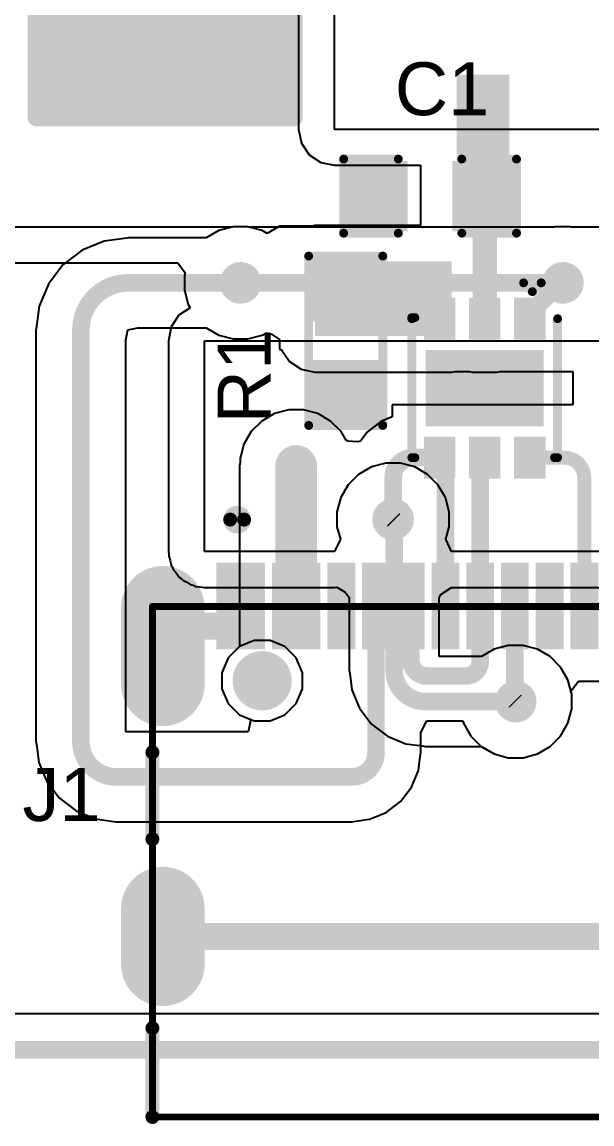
# Model space of a CAD drawing. Header units: inches. Extents: x 0.38 to 9.66, y 2.79 to 4.95.
# Drawn here: x 4.77 to 5.093, y 3.043 to 3.668 of the extents above; entities that cross this region are included whole.
import ezdxf

# ---------------------------------------------------------------- set-up
doc = ezdxf.new("R2010")
doc.units = ezdxf.units.IN
doc.header["$MEASUREMENT"] = 0
for name, color, linetype in [('Board Outline', 216, 'Continuous'), ('Bottom Layer', 5, 'Continuous'), ('Bottom Solder', 6, 'Continuous'), ('Mechanical 13', 56, 'Continuous'), ('Multi-Layer', 9, 'Continuous'), ('Pad Holes', 156, 'Continuous'), ('Top Layer', 1, 'Continuous'), ('Top Overlay', 2, 'Continuous'), ('Top Paste', 8, 'Continuous'), ('Top Solder', 216, 'Continuous'), ('Via Holes', 16, 'Continuous')]:
    doc.layers.add(name, color=color, linetype=linetype)
doc.styles.add('Arial', font='', dxfattribs={"height": 0.2})
doc.styles.get('Arial').set_extended_font_data('Arial')

# ---------------------------------------------------------------- blocks, each defined once
blk = doc.blocks.new('DFN_6L_EP_2_2__7')
at = {"layer": 'Top Layer'}
for points in [[(-0.04921, 0.0187), (-0.04921, 0.03248), (-0.02953, 0.03248), (-0.02953, 0.0187)], [(0.01969, -0.0315), (-0.01969, -0.0315), (-0.01969, 0.0315), (0.01969, 0.0315)], [(0.02953, 0.0187), (0.02953, 0.03248), (0.04921, 0.03248), (0.04921, 0.0187)], [(-0.04921, -0.00689), (-0.04921, 0.00689), (-0.02953, 0.00689), (-0.02953, -0.00689)], [(0.02953, -0.00689), (0.02953, 0.00689), (0.04921, 0.00689), (0.04921, -0.00689)], [(-0.04921, -0.03248), (-0.04921, -0.0187), (-0.02953, -0.0187), (-0.02953, -0.03248)], [(0.02953, -0.03248), (0.02953, -0.0187), (0.04921, -0.0187), (0.04921, -0.03248)]]:
    blk.add_hatch(color=1, dxfattribs=at).paths.add_polyline_path(points)
at = {"layer": 'Top Paste'}
for points in [[(-0.04921, 0.0187), (-0.04921, 0.03248), (-0.02953, 0.03248), (-0.02953, 0.0187)], [(0.01969, -0.0315), (-0.01969, -0.0315), (-0.01969, 0.0315), (0.01969, 0.0315)], [(0.02953, 0.0187), (0.02953, 0.03248), (0.04921, 0.03248), (0.04921, 0.0187)], [(-0.04921, -0.00689), (-0.04921, 0.00689), (-0.02953, 0.00689), (-0.02953, -0.00689)], [(0.02953, -0.00689), (0.02953, 0.00689), (0.04921, 0.00689), (0.04921, -0.00689)], [(-0.04921, -0.03248), (-0.04921, -0.0187), (-0.02953, -0.0187), (-0.02953, -0.03248)], [(0.02953, -0.03248), (0.02953, -0.0187), (0.04921, -0.0187), (0.04921, -0.03248)]]:
    blk.add_hatch(color=8, dxfattribs=at).paths.add_polyline_path(points)
at = {"layer": 'Top Solder'}
for points in [[(-0.05121, 0.0167), (-0.05121, 0.03448), (-0.02753, 0.03448), (-0.02753, 0.0167)], [(0.02168, -0.0335), (-0.02168, -0.0335), (-0.02168, 0.0335), (0.02168, 0.0335)], [(0.02753, 0.0167), (0.02753, 0.03448), (0.05121, 0.03448), (0.05121, 0.0167)], [(-0.05121, -0.00889), (-0.05121, 0.00889), (-0.02753, 0.00889), (-0.02753, -0.00889)], [(0.02753, -0.00889), (0.02753, 0.00889), (0.05121, 0.00889), (0.05121, -0.00889)], [(-0.05121, -0.03448), (-0.05121, -0.0167), (-0.02753, -0.0167), (-0.02753, -0.03448)], [(0.02753, -0.03448), (0.02753, -0.0167), (0.05121, -0.0167), (0.05121, -0.03448)]]:
    blk.add_hatch(color=216, dxfattribs=at).paths.add_polyline_path(points)
at = {"layer": 'Top Overlay', "const_width": 0.005}
for points in [[(0.03937, 0.04131), (-0.03938, 0.04131)], [(0.03937, 0.03958), (0.03937, 0.04131)], [(-0.05969, 0.02205), (-0.05969, 0.03205)], [(-0.05469, 0.02705), (-0.05969, 0.03205)], [(-0.05969, 0.02205), (-0.05469, 0.02705)], [(-0.04, -0.04131), (-0.04, -0.03958)], [(0.03937, -0.04131), (0.03937, -0.03958)], [(0.03937, -0.04131), (-0.03938, -0.04131)]]:
    blk.add_lwpolyline(points, dxfattribs=at)
at = {"layer": 'Top Overlay', "const_width": 0.0025}
for points in [[(-0.04063, 0.04131, 1), (-0.03812, 0.04131, 1)], [(0.03812, 0.04131, 1), (0.04062, 0.04131, 1)], [(0.03812, 0.04131, 1), (0.04062, 0.04131, 1)], [(0.03812, 0.03958, 1), (0.04062, 0.03958, 1)], [(-0.06094, 0.03205, 1), (-0.05844, 0.03205, 1)], [(-0.06094, 0.03205, 1), (-0.05844, 0.03205, 1)], [(-0.05594, 0.02705, 1), (-0.05344, 0.02705, 1)], [(-0.05594, 0.02705, 1), (-0.05344, 0.02705, 1)], [(-0.06094, 0.02205, 1), (-0.05844, 0.02205, 1)], [(-0.06094, 0.02205, 1), (-0.05844, 0.02205, 1)], [(-0.04125, -0.03958, 1), (-0.03875, -0.03958, 1)], [(0.03812, -0.03958, 1), (0.04062, -0.03958, 1)], [(-0.04125, -0.04131, 1), (-0.03875, -0.04131, 1)], [(-0.04063, -0.04131, 1), (-0.03812, -0.04131, 1)], [(0.03812, -0.04131, 1), (0.04062, -0.04131, 1)], [(0.03812, -0.04131, 1), (0.04062, -0.04131, 1)]]:
    blk.add_lwpolyline(points, format="xyb", close=True, dxfattribs=at)
blk = doc.blocks.new('RES_2512_14')
at = {"layer": 'Top Layer'}
for points in [[(-0.15945, 0.06693), (-0.09646, 0.06693), (-0.09646, -0.06693), (-0.15945, -0.06693)], [(0.09646, 0.06693), (0.15945, 0.06693), (0.15945, -0.06693), (0.09646, -0.06693)]]:
    blk.add_hatch(color=1, dxfattribs=at).paths.add_polyline_path(points)
at = {"layer": 'Top Paste'}
for points in [[(-0.15945, 0.06693), (-0.09646, 0.06693), (-0.09646, -0.06693), (-0.15945, -0.06693)], [(0.09646, 0.06693), (0.15945, 0.06693), (0.15945, -0.06693), (0.09646, -0.06693)]]:
    blk.add_hatch(color=8, dxfattribs=at).paths.add_polyline_path(points)
at = {"layer": 'Top Solder'}
for points in [[(-0.16345, 0.07093), (-0.09246, 0.07093), (-0.09246, -0.07093), (-0.16345, -0.07093)], [(0.09246, 0.07093), (0.16345, 0.07093), (0.16345, -0.07093), (0.09246, -0.07093)]]:
    blk.add_hatch(color=216, dxfattribs=at).paths.add_polyline_path(points)
at = {"layer": 'Top Overlay', "const_width": 0.01}
for points in [[(-0.167, -0.073), (-0.167, 0.073)], [(0.16679, 0.073), (-0.167, 0.073)], [(0.16679, -0.073), (0.16679, 0.073)], [(0.16679, -0.073), (-0.167, -0.073)]]:
    blk.add_lwpolyline(points, dxfattribs=at)
at = {"layer": 'Top Overlay', "const_width": 0.005}
for points in [[(-0.1695, 0.073, 1), (-0.1645, 0.073, 1)], [(-0.1695, 0.073, 1), (-0.1645, 0.073, 1)], [(0.16429, 0.073, 1), (0.16929, 0.073, 1)], [(0.16429, 0.073, 1), (0.16929, 0.073, 1)], [(-0.1695, -0.073, 1), (-0.1645, -0.073, 1)], [(-0.1695, -0.073, 1), (-0.1645, -0.073, 1)], [(0.16429, -0.073, 1), (0.16929, -0.073, 1)], [(0.16429, -0.073, 1), (0.16929, -0.073, 1)]]:
    blk.add_lwpolyline(points, format="xyb", close=True, dxfattribs=at)
blk = doc.blocks.new('R___0603_30')
at = {"layer": 'Top Layer'}
for points in [[(-0.015, 0.0175), (-0.015, -0.0175), (-0.045, -0.0175), (-0.045, 0.0175)], [(0.045, 0.0175), (0.045, -0.0175), (0.015, -0.0175), (0.015, 0.0175)]]:
    blk.add_hatch(color=1, dxfattribs=at).paths.add_polyline_path(points)
at = {"layer": 'Top Paste'}
for points in [[(-0.015, 0.0175), (-0.015, -0.0175), (-0.045, -0.0175), (-0.045, 0.0175)], [(0.045, 0.0175), (0.045, -0.0175), (0.015, -0.0175), (0.015, 0.0175)]]:
    blk.add_hatch(color=8, dxfattribs=at).paths.add_polyline_path(points)
at = {"layer": 'Top Solder'}
for points in [[(-0.011, 0.0215), (-0.011, -0.0215), (-0.049, -0.0215), (-0.049, 0.0215)], [(0.049, 0.0215), (0.049, -0.0215), (0.011, -0.0215), (0.011, 0.0215)]]:
    blk.add_hatch(color=216, dxfattribs=at).paths.add_polyline_path(points)
at = {"layer": 'Top Overlay', "const_width": 0.005}
for points in [[(-0.048, 0.021), (0.048, 0.021)], [(-0.048, 0.021), (-0.048, -0.021)], [(0.048, 0.021), (0.048, -0.021)], [(-0.048, -0.021), (0.048, -0.021)]]:
    blk.add_lwpolyline(points, dxfattribs=at)
at = {"layer": 'Top Overlay', "const_width": 0.0025}
for points in [[(-0.04925, 0.021, 1), (-0.04675, 0.021, 1)], [(-0.04925, 0.021, 1), (-0.04675, 0.021, 1)], [(0.04675, 0.021, 1), (0.04925, 0.021, 1)], [(0.04675, 0.021, 1), (0.04925, 0.021, 1)], [(-0.04925, -0.021, 1), (-0.04675, -0.021, 1)], [(-0.04925, -0.021, 1), (-0.04675, -0.021, 1)], [(0.04675, -0.021, 1), (0.04925, -0.021, 1)], [(0.04675, -0.021, 1), (0.04925, -0.021, 1)]]:
    blk.add_lwpolyline(points, format="xyb", close=True, dxfattribs=at)
blk = doc.blocks.new('GCT_USB4105_GF_A_35')
at = {"layer": 'Bottom Layer'}
h = blk.add_hatch(color=5, dxfattribs=at)
edge = h.paths.add_edge_path()
edge.add_arc((-0.17008, 0.14291), 0.01969, 180, 360)
edge.add_line((-0.15039, 0.14291), (-0.15039, 0.18622))
edge.add_arc((-0.17008, 0.18622), 0.01969, 0, 180)
edge.add_line((-0.18976, 0.18622), (-0.18976, 0.14291))
h = blk.add_hatch(color=5, dxfattribs=at)
edge = h.paths.add_edge_path()
edge.add_arc((0.17008, 0.14291), 0.01969, 180, 360)
edge.add_line((0.18976, 0.14291), (0.18976, 0.18622))
edge.add_arc((0.17008, 0.18622), 0.01969, 0, 180)
edge.add_line((0.15039, 0.18622), (0.15039, 0.14291))
h = blk.add_hatch(color=5, dxfattribs=at)
edge = h.paths.add_edge_path()
edge.add_arc((-0.11378, 0.14488), 0.0128, 0, 360)
h = blk.add_hatch(color=5, dxfattribs=at)
edge = h.paths.add_edge_path()
edge.add_arc((0.11378, 0.14488), 0.0128, 0, 360)
h = blk.add_hatch(color=5, dxfattribs=at)
edge = h.paths.add_edge_path()
edge.add_arc((-0.17008, -0.01575), 0.01969, 180, 360)
edge.add_line((-0.15039, -0.01575), (-0.15039, 0.01575))
edge.add_arc((-0.17008, 0.01575), 0.01969, 0, 180)
edge.add_line((-0.18976, 0.01575), (-0.18976, -0.01575))
h = blk.add_hatch(color=5, dxfattribs=at)
edge = h.paths.add_edge_path()
edge.add_arc((0.17008, -0.01575), 0.01969, 180, 360)
edge.add_line((0.18976, -0.01575), (0.18976, 0.01575))
edge.add_arc((0.17008, 0.01575), 0.01969, 0, 180)
edge.add_line((0.15039, 0.01575), (0.15039, -0.01575))
at = {"layer": 'Bottom Solder'}
h = blk.add_hatch(color=6, dxfattribs=at)
edge = h.paths.add_edge_path()
edge.add_arc((-0.17008, 0.14291), 0.02369, 180, 360)
edge.add_line((-0.14639, 0.14291), (-0.14639, 0.18622))
edge.add_arc((-0.17008, 0.18622), 0.02369, 0, 180)
edge.add_line((-0.19376, 0.18622), (-0.19376, 0.14291))
h = blk.add_hatch(color=6, dxfattribs=at)
edge = h.paths.add_edge_path()
edge.add_arc((0.17008, 0.14291), 0.02369, 180, 360)
edge.add_line((0.19376, 0.14291), (0.19376, 0.18622))
edge.add_arc((0.17008, 0.18622), 0.02369, 0, 180)
edge.add_line((0.14639, 0.18622), (0.14639, 0.14291))
h = blk.add_hatch(color=6, dxfattribs=at)
edge = h.paths.add_edge_path()
edge.add_arc((-0.11378, 0.14488), 0.0168, 0, 360)
h = blk.add_hatch(color=6, dxfattribs=at)
edge = h.paths.add_edge_path()
edge.add_arc((0.11378, 0.14488), 0.0168, 0, 360)
h = blk.add_hatch(color=6, dxfattribs=at)
edge = h.paths.add_edge_path()
edge.add_arc((-0.17008, -0.01575), 0.02369, 180, 360)
edge.add_line((-0.14639, -0.01575), (-0.14639, 0.01575))
edge.add_arc((-0.17008, 0.01575), 0.02369, 0, 180)
edge.add_line((-0.19376, 0.01575), (-0.19376, -0.01575))
h = blk.add_hatch(color=6, dxfattribs=at)
edge = h.paths.add_edge_path()
edge.add_arc((0.17008, -0.01575), 0.02369, 180, 360)
edge.add_line((0.19376, -0.01575), (0.19376, 0.01575))
edge.add_arc((0.17008, 0.01575), 0.02369, 0, 180)
edge.add_line((0.14639, 0.01575), (0.14639, -0.01575))
at = {"layer": 'Multi-Layer'}
h = blk.add_hatch(color=9, dxfattribs=at)
edge = h.paths.add_edge_path()
edge.add_arc((-0.17008, 0.14291), 0.01969, 180, 360)
edge.add_line((-0.15039, 0.14291), (-0.15039, 0.18622))
edge.add_arc((-0.17008, 0.18622), 0.01969, 0, 180)
edge.add_line((-0.18976, 0.18622), (-0.18976, 0.14291))
h = blk.add_hatch(color=9, dxfattribs=at)
edge = h.paths.add_edge_path()
edge.add_arc((0.17008, 0.14291), 0.01969, 180, 360)
edge.add_line((0.18976, 0.14291), (0.18976, 0.18622))
edge.add_arc((0.17008, 0.18622), 0.01969, 0, 180)
edge.add_line((0.15039, 0.18622), (0.15039, 0.14291))
h = blk.add_hatch(color=9, dxfattribs=at)
edge = h.paths.add_edge_path()
edge.add_arc((-0.11378, 0.14488), 0.0128, 0, 360)
h = blk.add_hatch(color=9, dxfattribs=at)
edge = h.paths.add_edge_path()
edge.add_arc((0.11378, 0.14488), 0.0128, 0, 360)
h = blk.add_hatch(color=9, dxfattribs=at)
edge = h.paths.add_edge_path()
edge.add_arc((-0.17008, -0.01575), 0.01969, 180, 360)
edge.add_line((-0.15039, -0.01575), (-0.15039, 0.01575))
edge.add_arc((-0.17008, 0.01575), 0.01969, 0, 180)
edge.add_line((-0.18976, 0.01575), (-0.18976, -0.01575))
h = blk.add_hatch(color=9, dxfattribs=at)
edge = h.paths.add_edge_path()
edge.add_arc((0.17008, -0.01575), 0.01969, 180, 360)
edge.add_line((0.18976, -0.01575), (0.18976, 0.01575))
edge.add_arc((0.17008, 0.01575), 0.01969, 0, 180)
edge.add_line((0.15039, 0.01575), (0.15039, -0.01575))
at = {"layer": 'Pad Holes'}
h = blk.add_hatch(color=7, dxfattribs=at)
edge = h.paths.add_edge_path()
edge.add_arc((-0.17008, 0.14291), 0.01181, 180, 360)
edge.add_line((-0.15827, 0.14291), (-0.15827, 0.18622))
edge.add_arc((-0.17008, 0.18622), 0.01181, 0, 180)
edge.add_line((-0.18189, 0.18622), (-0.18189, 0.14291))
h = blk.add_hatch(color=7, dxfattribs=at)
edge = h.paths.add_edge_path()
edge.add_arc((0.17008, 0.14291), 0.01181, 180, 360)
edge.add_line((0.18189, 0.14291), (0.18189, 0.18622))
edge.add_arc((0.17008, 0.18622), 0.01181, 0, 180)
edge.add_line((0.15827, 0.18622), (0.15827, 0.14291))
h = blk.add_hatch(color=7, dxfattribs=at)
edge = h.paths.add_edge_path()
edge.add_arc((-0.11378, 0.14488), 0.0128, 0, 360)
h = blk.add_hatch(color=7, dxfattribs=at)
edge = h.paths.add_edge_path()
edge.add_arc((0.11378, 0.14488), 0.0128, 0, 360)
h = blk.add_hatch(color=7, dxfattribs=at)
edge = h.paths.add_edge_path()
edge.add_arc((-0.17008, -0.01575), 0.01181, 180, 360)
edge.add_line((-0.15827, -0.01575), (-0.15827, 0.01575))
edge.add_arc((-0.17008, 0.01575), 0.01181, 0, 180)
edge.add_line((-0.18189, 0.01575), (-0.18189, -0.01575))
h = blk.add_hatch(color=7, dxfattribs=at)
edge = h.paths.add_edge_path()
edge.add_arc((0.17008, -0.01575), 0.01181, 180, 360)
edge.add_line((0.18189, -0.01575), (0.18189, 0.01575))
edge.add_arc((0.17008, 0.01575), 0.01181, 0, 180)
edge.add_line((0.15827, 0.01575), (0.15827, -0.01575))
at = {"layer": 'Top Layer'}
for points in [[(-0.1378, 0.20984), (-0.11417, 0.20984), (-0.11417, 0.16457), (-0.1378, 0.16457)], [(-0.1063, 0.20984), (-0.08268, 0.20984), (-0.08268, 0.16457), (-0.1063, 0.16457)], [(-0.0748, 0.20984), (-0.06299, 0.20984), (-0.06299, 0.16457), (-0.0748, 0.16457)], [(-0.05512, 0.20984), (-0.04331, 0.20984), (-0.04331, 0.16457), (-0.05512, 0.16457)], [(-0.03543, 0.20984), (-0.02362, 0.20984), (-0.02362, 0.16457), (-0.03543, 0.16457)], [(-0.01575, 0.20984), (-0.00394, 0.20984), (-0.00394, 0.16457), (-0.01575, 0.16457)], [(0.00394, 0.20984), (0.01575, 0.20984), (0.01575, 0.16457), (0.00394, 0.16457)], [(0.02362, 0.20984), (0.03543, 0.20984), (0.03543, 0.16457), (0.02362, 0.16457)], [(0.04331, 0.20984), (0.05512, 0.20984), (0.05512, 0.16457), (0.04331, 0.16457)], [(0.06299, 0.20984), (0.0748, 0.20984), (0.0748, 0.16457), (0.06299, 0.16457)], [(0.08268, 0.20984), (0.1063, 0.20984), (0.1063, 0.16457), (0.08268, 0.16457)], [(0.11417, 0.20984), (0.1378, 0.20984), (0.1378, 0.16457), (0.11417, 0.16457)]]:
    blk.add_hatch(color=1, dxfattribs=at).paths.add_polyline_path(points)
h = blk.add_hatch(color=1, dxfattribs=at)
edge = h.paths.add_edge_path()
edge.add_arc((-0.17008, 0.14291), 0.01969, 180, 360)
edge.add_line((-0.15039, 0.14291), (-0.15039, 0.18622))
edge.add_arc((-0.17008, 0.18622), 0.01969, 0, 180)
edge.add_line((-0.18976, 0.18622), (-0.18976, 0.14291))
h = blk.add_hatch(color=1, dxfattribs=at)
edge = h.paths.add_edge_path()
edge.add_arc((0.17008, 0.14291), 0.01969, 180, 360)
edge.add_line((0.18976, 0.14291), (0.18976, 0.18622))
edge.add_arc((0.17008, 0.18622), 0.01969, 0, 180)
edge.add_line((0.15039, 0.18622), (0.15039, 0.14291))
h = blk.add_hatch(color=1, dxfattribs=at)
edge = h.paths.add_edge_path()
edge.add_arc((-0.11378, 0.14488), 0.0128, 0, 360)
h = blk.add_hatch(color=1, dxfattribs=at)
edge = h.paths.add_edge_path()
edge.add_arc((0.11378, 0.14488), 0.0128, 0, 360)
h = blk.add_hatch(color=1, dxfattribs=at)
edge = h.paths.add_edge_path()
edge.add_arc((-0.17008, -0.01575), 0.01969, 180, 360)
edge.add_line((-0.15039, -0.01575), (-0.15039, 0.01575))
edge.add_arc((-0.17008, 0.01575), 0.01969, 0, 180)
edge.add_line((-0.18976, 0.01575), (-0.18976, -0.01575))
h = blk.add_hatch(color=1, dxfattribs=at)
edge = h.paths.add_edge_path()
edge.add_arc((0.17008, -0.01575), 0.01969, 180, 360)
edge.add_line((0.18976, -0.01575), (0.18976, 0.01575))
edge.add_arc((0.17008, 0.01575), 0.01969, 0, 180)
edge.add_line((0.15039, 0.01575), (0.15039, -0.01575))
at = {"layer": 'Top Paste'}
for points in [[(-0.1378, 0.20984), (-0.11417, 0.20984), (-0.11417, 0.16457), (-0.1378, 0.16457)], [(-0.1063, 0.20984), (-0.08268, 0.20984), (-0.08268, 0.16457), (-0.1063, 0.16457)], [(-0.0748, 0.20984), (-0.06299, 0.20984), (-0.06299, 0.16457), (-0.0748, 0.16457)], [(-0.05512, 0.20984), (-0.04331, 0.20984), (-0.04331, 0.16457), (-0.05512, 0.16457)], [(-0.03543, 0.20984), (-0.02362, 0.20984), (-0.02362, 0.16457), (-0.03543, 0.16457)], [(-0.01575, 0.20984), (-0.00394, 0.20984), (-0.00394, 0.16457), (-0.01575, 0.16457)], [(0.00394, 0.20984), (0.01575, 0.20984), (0.01575, 0.16457), (0.00394, 0.16457)], [(0.02362, 0.20984), (0.03543, 0.20984), (0.03543, 0.16457), (0.02362, 0.16457)], [(0.04331, 0.20984), (0.05512, 0.20984), (0.05512, 0.16457), (0.04331, 0.16457)], [(0.06299, 0.20984), (0.0748, 0.20984), (0.0748, 0.16457), (0.06299, 0.16457)], [(0.08268, 0.20984), (0.1063, 0.20984), (0.1063, 0.16457), (0.08268, 0.16457)], [(0.11417, 0.20984), (0.1378, 0.20984), (0.1378, 0.16457), (0.11417, 0.16457)]]:
    blk.add_hatch(color=8, dxfattribs=at).paths.add_polyline_path(points)
at = {"layer": 'Top Solder'}
h = blk.add_hatch(color=216, dxfattribs=at)
edge = h.paths.add_edge_path()
edge.add_arc((-0.17008, 0.14291), 0.02369, 180, 360)
edge.add_line((-0.14639, 0.14291), (-0.14639, 0.18622))
edge.add_arc((-0.17008, 0.18622), 0.02369, 0, 180)
edge.add_line((-0.19376, 0.18622), (-0.19376, 0.14291))
for points in [[(-0.13976, 0.21181), (-0.1122, 0.21181), (-0.1122, 0.1626), (-0.13976, 0.1626)], [(-0.10827, 0.21181), (-0.08071, 0.21181), (-0.08071, 0.1626), (-0.10827, 0.1626)], [(-0.07677, 0.21181), (-0.06102, 0.21181), (-0.06102, 0.1626), (-0.07677, 0.1626)], [(-0.05709, 0.21181), (-0.04134, 0.21181), (-0.04134, 0.1626), (-0.05709, 0.1626)], [(-0.0374, 0.21181), (-0.02165, 0.21181), (-0.02165, 0.1626), (-0.0374, 0.1626)], [(-0.01772, 0.21181), (-0.00197, 0.21181), (-0.00197, 0.1626), (-0.01772, 0.1626)], [(0.00197, 0.21181), (0.01772, 0.21181), (0.01772, 0.1626), (0.00197, 0.1626)], [(0.02165, 0.21181), (0.0374, 0.21181), (0.0374, 0.1626), (0.02165, 0.1626)], [(0.04134, 0.21181), (0.05709, 0.21181), (0.05709, 0.1626), (0.04134, 0.1626)], [(0.06102, 0.21181), (0.07677, 0.21181), (0.07677, 0.1626), (0.06102, 0.1626)], [(0.08071, 0.21181), (0.10827, 0.21181), (0.10827, 0.1626), (0.08071, 0.1626)], [(0.1122, 0.21181), (0.13976, 0.21181), (0.13976, 0.1626), (0.1122, 0.1626)]]:
    blk.add_hatch(color=216, dxfattribs=at).paths.add_polyline_path(points)
h = blk.add_hatch(color=216, dxfattribs=at)
edge = h.paths.add_edge_path()
edge.add_arc((0.17008, 0.14291), 0.02369, 180, 360)
edge.add_line((0.19376, 0.14291), (0.19376, 0.18622))
edge.add_arc((0.17008, 0.18622), 0.02369, 0, 180)
edge.add_line((0.14639, 0.18622), (0.14639, 0.14291))
h = blk.add_hatch(color=216, dxfattribs=at)
edge = h.paths.add_edge_path()
edge.add_arc((-0.11378, 0.14488), 0.0168, 0, 360)
h = blk.add_hatch(color=216, dxfattribs=at)
edge = h.paths.add_edge_path()
edge.add_arc((0.11378, 0.14488), 0.0168, 0, 360)
h = blk.add_hatch(color=216, dxfattribs=at)
edge = h.paths.add_edge_path()
edge.add_arc((-0.17008, -0.01575), 0.02369, 180, 360)
edge.add_line((-0.14639, -0.01575), (-0.14639, 0.01575))
edge.add_arc((-0.17008, 0.01575), 0.02369, 0, 180)
edge.add_line((-0.19376, 0.01575), (-0.19376, -0.01575))
h = blk.add_hatch(color=216, dxfattribs=at)
edge = h.paths.add_edge_path()
edge.add_arc((0.17008, -0.01575), 0.02369, 180, 360)
edge.add_line((0.19376, -0.01575), (0.19376, 0.01575))
edge.add_arc((0.17008, 0.01575), 0.02369, 0, 180)
edge.add_line((0.14639, 0.01575), (0.14639, -0.01575))
at = {"layer": 'Mechanical 13'}
for points, const_width in [([(-0.12402, 0.23622, 1), (-0.13189, 0.23622, 1)], 0.00787), ([(-0.13386, 0.23622, 1), (-0.12992, 0.23622, 1)], 0.00394), ([(-0.12598, 0.23622, 1), (-0.12205, 0.23622, 1)], 0.00394), ([(-0.17697, 0.18701, 1), (-0.175, 0.18701, 1)], 0.00197), ([(-0.17697, 0.18701, 1), (-0.175, 0.18701, 1)], 0.00197), ([(0.175, 0.18701, 1), (0.17697, 0.18701, 1)], 0.00197), ([(0.175, 0.18701, 1), (0.17697, 0.18701, 1)], 0.00197), ([(-0.17697, -0.10236, 1), (-0.175, -0.10236, 1)], 0.00197), ([(-0.17697, -0.10236, 1), (-0.175, -0.10236, 1)], 0.00197), ([(0.175, -0.10236, 1), (0.17697, -0.10236, 1)], 0.00197), ([(0.175, -0.10236, 1), (0.17697, -0.10236, 1)], 0.00197), ([(0.175, -0.10236, 1), (0.17697, -0.10236, 1)], 0.00197), ([(0.32972, -0.10236, 1), (0.33169, -0.10236, 1)], 0.00197)]:
    blk.add_lwpolyline(points, format="xyb", close=True, dxfattribs=dict(at, const_width=const_width))
at = {"layer": 'Mechanical 13', "const_width": 0.00394}
for points in [[(-0.17598, -0.10236), (-0.17598, 0.18701)], [(-0.17598, 0.18701), (0.17598, 0.18701)], [(0.17598, -0.10236), (0.17598, 0.18701)], [(-0.17598, -0.10236), (0.17598, -0.10236)], [(0.17598, -0.10236), (0.33071, -0.10236)]]:
    blk.add_lwpolyline(points, dxfattribs=at)
at = {"layer": 'Top Overlay'}
for points, const_width in [([(-0.12402, 0.23622, 1), (-0.13189, 0.23622, 1)], 0.00787), ([(-0.13386, 0.23622, 1), (-0.12992, 0.23622, 1)], 0.00394), ([(-0.12598, 0.23622, 1), (-0.12205, 0.23622, 1)], 0.00394), ([(-0.17795, 0.10433, 1), (-0.17402, 0.10433, 1)], 0.00394), ([(0.17402, 0.10433, 1), (0.17795, 0.10433, 1)], 0.00394), ([(-0.17795, 0.05512, 1), (-0.17402, 0.05512, 1)], 0.00394), ([(0.17402, 0.05512, 1), (0.17795, 0.05512, 1)], 0.00394), ([(-0.17795, -0.05197, 1), (-0.17402, -0.05197, 1)], 0.00394), ([(0.17402, -0.05197, 1), (0.17795, -0.05197, 1)], 0.00394), ([(-0.17795, -0.10236, 1), (-0.17402, -0.10236, 1)], 0.00394), ([(0.17402, -0.10236, 1), (0.17795, -0.10236, 1)], 0.00394)]:
    blk.add_lwpolyline(points, format="xyb", close=True, dxfattribs=dict(at, const_width=const_width))
at = {"layer": 'Top Overlay', "const_width": 0.00787}
for points in [[(-0.17598, 0.05512), (-0.17598, 0.10433)], [(0.17598, 0.05512), (0.17598, 0.10433)], [(-0.17598, -0.10236), (-0.17598, -0.05197)], [(0.17598, -0.10236), (0.17598, -0.05197)]]:
    blk.add_lwpolyline(points, dxfattribs=at)
at = {"layer": 'Mechanical 13', "style": 'Arial'}
blk.add_text('PCB EDGE', height=0.016, rotation=360, dxfattribs=at).set_placement((0.2126, -0.09843))
blk = doc.blocks.new('C___0603_60')
at = {"layer": 'Top Layer'}
for points in [[(-0.015, 0.0175), (-0.015, -0.0175), (-0.045, -0.0175), (-0.045, 0.0175)], [(0.045, 0.0175), (0.045, -0.0175), (0.015, -0.0175), (0.015, 0.0175)]]:
    blk.add_hatch(color=1, dxfattribs=at).paths.add_polyline_path(points)
at = {"layer": 'Top Paste'}
for points in [[(-0.015, 0.0175), (-0.015, -0.0175), (-0.045, -0.0175), (-0.045, 0.0175)], [(0.045, 0.0175), (0.045, -0.0175), (0.015, -0.0175), (0.015, 0.0175)]]:
    blk.add_hatch(color=8, dxfattribs=at).paths.add_polyline_path(points)
at = {"layer": 'Top Solder'}
for points in [[(-0.01264, 0.01986), (-0.01264, -0.01986), (-0.04736, -0.01986), (-0.04736, 0.01986)], [(0.04736, 0.01986), (0.04736, -0.01986), (0.01264, -0.01986), (0.01264, 0.01986)]]:
    blk.add_hatch(color=216, dxfattribs=at).paths.add_polyline_path(points)
at = {"layer": 'Top Overlay', "const_width": 0.005}
for points in [[(-0.049, -0.021), (-0.049, 0.021)], [(-0.049, 0.021), (-0.018, 0.021)], [(0.018, 0.021), (0.049, 0.021)], [(0.049, -0.021), (0.049, 0.021)], [(-0.049, -0.021), (-0.018, -0.021)], [(0.018, -0.021), (0.049, -0.021)]]:
    blk.add_lwpolyline(points, dxfattribs=at)
at = {"layer": 'Top Overlay', "const_width": 0.0025}
for points in [[(-0.05025, 0.021, 1), (-0.04775, 0.021, 1)], [(-0.05025, 0.021, 1), (-0.04775, 0.021, 1)], [(-0.01925, 0.021, 1), (-0.01675, 0.021, 1)], [(0.01675, 0.021, 1), (0.01925, 0.021, 1)], [(0.04775, 0.021, 1), (0.05025, 0.021, 1)], [(0.04775, 0.021, 1), (0.05025, 0.021, 1)], [(-0.05025, -0.021, 1), (-0.04775, -0.021, 1)], [(-0.05025, -0.021, 1), (-0.04775, -0.021, 1)], [(-0.01925, -0.021, 1), (-0.01675, -0.021, 1)], [(0.01675, -0.021, 1), (0.01925, -0.021, 1)], [(0.04775, -0.021, 1), (0.05025, -0.021, 1)], [(0.04775, -0.021, 1), (0.05025, -0.021, 1)]]:
    blk.add_lwpolyline(points, format="xyb", close=True, dxfattribs=at)

msp = doc.modelspace()

# ---------------------------------------------------------------- hatches: boundary and pattern name
at = {"layer": 'Bottom Layer'}
h = msp.add_hatch(color=5, dxfattribs=at)
edge = h.paths.add_edge_path()
edge.add_arc((4.8937, 3.52), 0.01181, 0, 360)
h = msp.add_hatch(color=5, dxfattribs=at)
edge = h.paths.add_edge_path()
edge.add_arc((5.07648, 3.52), 0.01181, 0, 360)
h = msp.add_hatch(color=5, dxfattribs=at)
edge = h.paths.add_edge_path()
edge.add_arc((4.9252, 3.41624), 0.01181, 0, 360)
h = msp.add_hatch(color=5, dxfattribs=at)
edge = h.paths.add_edge_path()
edge.add_arc((4.9252, 3.38629), 0.01181, 0, 360)
h = msp.add_hatch(color=5, dxfattribs=at)
edge = h.paths.add_edge_path()
edge.add_arc((4.98015, 3.386), 0.01181, 0, 360)
h = msp.add_hatch(color=5, dxfattribs=at)
edge = h.paths.add_edge_path()
edge.add_arc((5.04968, 3.28269), 0.01181, 0, 360)
at = {"layer": 'Top Layer'}
for points in [[(5.01612, 3.55164), (5.04612, 3.55164), (5.04612, 3.638), (5.01612, 3.638)], [(5.0252, 3.48984), (5.03898, 3.48984), (5.03898, 3.58531), (5.0252, 3.58531)], [(4.9358, 3.48984), (5.01339, 3.48984), (5.01339, 3.53218), (4.9358, 3.53218)], [(4.91339, 3.31417), (4.93701, 3.31417), (4.93701, 3.41624), (4.91339, 3.41624)]]:
    msp.add_hatch(color=1, dxfattribs=at).paths.add_polyline_path(points)
h = msp.add_hatch(color=1, dxfattribs=at)
edge = h.paths.add_edge_path()
edge.add_arc((4.8937, 3.52), 0.01181, 0, 360)
h = msp.add_hatch(color=1, dxfattribs=at)
edge = h.paths.add_edge_path()
edge.add_arc((5.07648, 3.52), 0.01181, 0, 360)
h = msp.add_hatch(color=1, dxfattribs=at)
edge = h.paths.add_edge_path()
edge.add_arc((4.9252, 3.41624), 0.01181, 0, 360)
h = msp.add_hatch(color=1, dxfattribs=at)
edge = h.paths.add_edge_path()
edge.add_arc((4.9252, 3.38629), 0.01181, 0, 360)
h = msp.add_hatch(color=1, dxfattribs=at)
edge = h.paths.add_edge_path()
edge.add_arc((4.98015, 3.386), 0.01181, 0, 360)
h = msp.add_hatch(color=1, dxfattribs=at)
edge = h.paths.add_edge_path()
edge.add_arc((5.04968, 3.28269), 0.01181, 0, 360)
at = {"layer": 'Via Holes'}
h = msp.add_hatch(color=7, dxfattribs=at)
edge = h.paths.add_edge_path()
edge.add_arc((4.8937, 3.52), 0.00591, 0, 360)
h = msp.add_hatch(color=7, dxfattribs=at)
edge = h.paths.add_edge_path()
edge.add_arc((5.07648, 3.52), 0.00591, 0, 360)
h = msp.add_hatch(color=7, dxfattribs=at)
edge = h.paths.add_edge_path()
edge.add_arc((4.9252, 3.41624), 0.00591, 0, 360)
h = msp.add_hatch(color=7, dxfattribs=at)
edge = h.paths.add_edge_path()
edge.add_arc((4.9252, 3.38629), 0.00591, 0, 360)
h = msp.add_hatch(color=7, dxfattribs=at)
edge = h.paths.add_edge_path()
edge.add_arc((4.98015, 3.386), 0.00591, 0, 360)
h = msp.add_hatch(color=7, dxfattribs=at)
edge = h.paths.add_edge_path()
edge.add_arc((5.04968, 3.28269), 0.00591, 0, 360)

# ---------------------------------------------------------------- linework, layer by layer
at = {"layer": 'Board Outline', "const_width": 0.01}
msp.add_lwpolyline([(3.95669, 3.08529), (6.08268, 3.08529)], dxfattribs=at)
at = {"layer": 'Bottom Layer'}
for p, q in [((4.88888, 3.55164), (4.723, 3.55164)), ((4.88951, 3.55181), (4.88888, 3.55164)), ((4.89789, 3.55181), (4.88951, 3.55181)), ((4.89852, 3.55164), (4.89789, 3.55181)), ((5.07167, 3.55164), (4.89852, 3.55164)), ((5.0723, 3.55181), (5.07167, 3.55164)), ((5.08067, 3.55181), (5.0723, 3.55181)), ((5.0813, 3.55164), (5.08067, 3.55181)), ((5.27644, 3.55164), (5.0813, 3.55164)), ((4.74339, 3.53125), (4.85803, 3.53125)), ((4.85803, 3.53125), (4.86229, 3.5257)), ((4.86229, 3.5257), (4.86189, 3.52419)), ((4.86189, 3.52419), (4.86189, 3.51581)), ((4.86189, 3.51581), (4.86406, 3.50772)), ((4.86512, 3.50587), (4.85873, 3.5016)), ((4.86406, 3.50772), (4.86512, 3.50587)), ((4.85873, 3.5016), (4.85431, 3.49499)), ((4.85431, 3.49499), (4.85276, 3.48718)), ((4.85276, 3.48718), (4.85276, 3.36778)), ((4.87315, 3.36778), (4.87315, 3.48718)), ((4.87315, 3.48718), (5.13915, 3.48718)), ((4.97596, 3.41781), (4.96787, 3.41564)), ((4.98434, 3.41781), (4.97596, 3.41781)), ((4.99243, 3.41564), (4.98434, 3.41781)), ((4.96062, 3.41145), (4.95469, 3.40553)), ((4.96787, 3.41564), (4.96062, 3.41145)), ((4.99968, 3.41145), (4.99243, 3.41564)), ((5.0056, 3.40553), (4.99968, 3.41145)), ((4.95469, 3.40553), (4.95051, 3.39828)), ((5.00979, 3.39828), (5.0056, 3.40553)), ((4.95051, 3.39828), (4.94834, 3.39019)), ((5.01196, 3.39019), (5.00979, 3.39828)), ((4.94834, 3.39019), (4.94834, 3.38181)), ((5.01196, 3.38181), (5.01196, 3.39019)), ((4.94834, 3.38181), (4.95025, 3.37468)), ((5.01005, 3.37468), (5.01196, 3.38181)), ((4.95025, 3.37468), (4.94699, 3.36768)), ((5.01331, 3.36768), (5.01005, 3.37468)), ((4.85276, 3.36778), (4.85302, 3.36646)), ((4.85302, 3.36646), (4.85293, 3.36512)), ((4.87328, 3.36768), (4.87315, 3.36778)), ((4.94699, 3.36768), (4.87328, 3.36768)), ((5.13915, 3.36768), (5.01331, 3.36768)), ((4.85293, 3.36512), (4.85379, 3.36259)), ((4.85379, 3.36259), (4.85431, 3.35998)), ((4.85431, 3.35998), (4.85506, 3.35886)), ((4.85506, 3.35886), (4.85549, 3.35758)), ((4.85549, 3.35758), (4.85725, 3.35558)), ((4.85725, 3.35558), (4.85873, 3.35336)), ((4.85873, 3.35336), (4.85884, 3.35329)), ((4.85884, 3.35329), (4.85886, 3.35326)), ((4.85886, 3.35326), (4.85988, 3.35258)), ((4.85988, 3.35258), (4.86074, 3.3516)), ((4.86074, 3.3516), (4.86087, 3.3515)), ((4.86087, 3.3515), (4.86326, 3.35032)), ((4.86326, 3.35032), (4.86548, 3.34884)), ((4.86548, 3.34884), (4.8668, 3.34858)), ((4.8668, 3.34858), (4.868, 3.34799)), ((4.868, 3.34799), (4.87066, 3.34781)), ((4.87066, 3.34781), (4.87328, 3.34729)), ((4.94699, 3.34729), (4.94824, 3.34754)), ((4.94824, 3.34754), (4.95292, 3.34477)), ((4.87328, 3.34729), (4.94699, 3.34729)), ((4.95292, 3.34477), (4.95524, 3.34173)), ((4.95524, 3.34173), (4.95524, 3.30042)), ((5.00622, 3.34146), (5.00724, 3.3433)), ((5.00622, 3.30818), (5.00622, 3.34146)), ((5.00724, 3.3433), (5.01322, 3.34731)), ((5.01322, 3.34731), (5.01331, 3.34729)), ((5.01331, 3.34729), (5.13915, 3.34729)), ((4.90137, 3.31728), (4.89299, 3.31381)), ((4.91044, 3.31728), (4.90137, 3.31728)), ((4.91882, 3.31381), (4.91044, 3.31728)), ((4.89299, 3.31381), (4.88658, 3.3074)), ((4.92523, 3.3074), (4.91882, 3.31381)), ((5.0374, 3.31234), (5.0302, 3.30818)), ((5.04549, 3.31451), (5.0374, 3.31234)), ((5.05386, 3.31451), (5.04549, 3.31451)), ((5.06195, 3.31234), (5.05386, 3.31451)), ((5.06921, 3.30815), (5.06195, 3.31234)), ((4.88658, 3.3074), (4.88311, 3.29902)), ((4.9287, 3.29902), (4.92523, 3.3074)), ((5.0302, 3.30818), (5.00622, 3.30818)), ((5.07513, 3.30223), (5.06921, 3.30815)), ((4.88311, 3.29902), (4.88311, 3.28995)), ((4.9287, 3.28995), (4.9287, 3.29902)), ((4.95524, 3.30042), (4.9556, 3.29862)), ((4.9556, 3.29862), (4.95683, 3.28926)), ((5.07932, 3.29497), (5.07513, 3.30223)), ((5.08149, 3.28688), (5.07932, 3.29497)), ((4.88311, 3.28995), (4.88658, 3.28158)), ((4.92523, 3.28158), (4.9287, 3.28995)), ((4.95683, 3.28926), (4.96114, 3.27887)), ((5.08149, 3.27851), (5.08149, 3.28688)), ((4.88658, 3.28158), (4.89299, 3.27516)), ((4.91882, 3.27516), (4.92523, 3.28158)), ((4.96114, 3.27887), (4.96798, 3.26995)), ((4.89299, 3.27516), (4.90137, 3.27169)), ((4.91044, 3.27169), (4.91882, 3.27516)), ((5.07932, 3.27042), (5.08149, 3.27851)), ((4.90137, 3.27169), (4.91044, 3.27169)), ((4.96798, 3.26995), (4.97691, 3.2631)), ((5.07513, 3.26316), (5.07932, 3.27042)), ((4.97691, 3.2631), (4.9873, 3.25879)), ((5.06921, 3.25724), (5.07513, 3.26316)), ((4.9873, 3.25879), (4.99665, 3.25756)), ((4.99665, 3.25756), (4.99845, 3.2572)), ((4.99845, 3.2572), (5.0302, 3.2572)), ((5.0302, 3.2572), (5.0374, 3.25305)), ((5.06195, 3.25305), (5.06921, 3.25724)), ((5.0374, 3.25305), (5.04549, 3.25088)), ((5.04549, 3.25088), (5.05386, 3.25088)), ((5.05386, 3.25088), (5.06195, 3.25305)), ((6.08908, 3.10568), (3.95029, 3.10568))]:
    msp.add_line(p, q, dxfattribs=at)
at = {"layer": 'Bottom Layer', "const_width": 0.01}
for points in [[(4.8937, 3.52), (5.07648, 3.52)], [(4.98015, 3.386), (4.98073, 3.38542)], [(4.98073, 3.30042), (4.98073, 3.38542)], [(4.99845, 3.28269), (5.04968, 3.28269)]]:
    msp.add_lwpolyline(points, dxfattribs=at)
at = {"layer": 'Bottom Layer', "const_width": 0.005}
for points in [[(4.8912, 3.52, 1), (4.8962, 3.52, 1)], [(5.07398, 3.52, 1), (5.07898, 3.52, 1)], [(4.97765, 3.386, 1), (4.98265, 3.386, 1)], [(4.97823, 3.38542, 1), (4.98323, 3.38542, 1)], [(4.97823, 3.38542, 1), (4.98323, 3.38542, 1)], [(4.97823, 3.30042, 1), (4.98323, 3.30042, 1)], [(4.97823, 3.30042, 1), (4.98323, 3.30042, 1)], [(4.99595, 3.28269, 1), (5.00095, 3.28269, 1)], [(4.99595, 3.28269, 1), (5.00095, 3.28269, 1)], [(5.04718, 3.28269, 1), (5.05218, 3.28269, 1)]]:
    msp.add_lwpolyline(points, format="xyb", close=True, dxfattribs=at)
at = {"layer": 'Bottom Layer', "const_width": 0.01}
msp.add_lwpolyline([(4.99845, 3.28269, -0.414214), (4.98073, 3.30042)], format="xyb", dxfattribs=at)
at = {"layer": 'Top Layer'}
for p, q in [((4.947, 3.607), (4.947, 4.465)), ((4.92661, 3.68402), (4.92661, 3.607)), ((4.92661, 3.607), (4.92816, 3.5992)), ((5.28346, 3.607), (4.947, 3.607)), ((4.92816, 3.5992), (4.93258, 3.59258)), ((4.93258, 3.59258), (4.9392, 3.58816)), ((4.9392, 3.58816), (4.947, 3.58661)), ((4.947, 3.58661), (4.99573, 3.58661)), ((4.99573, 3.58661), (4.99573, 3.55257)), ((4.88142, 3.54964), (4.87423, 3.54549)), ((4.88951, 3.55181), (4.88142, 3.54964)), ((4.89789, 3.55181), (4.88951, 3.55181)), ((4.90598, 3.54964), (4.89789, 3.55181)), ((4.9088, 3.54802), (4.90598, 3.54964)), ((4.9158, 3.55206), (4.9088, 3.54802)), ((4.93383, 3.55218), (4.9158, 3.55218)), ((4.9158, 3.55218), (4.9158, 3.55206)), ((4.9358, 3.55257), (4.93383, 3.55218)), ((4.99573, 3.55257), (4.9358, 3.55257)), ((4.81641, 3.54367), (4.80381, 3.53845)), ((4.82928, 3.54536), (4.81641, 3.54367)), ((4.82992, 3.54549), (4.82928, 3.54536)), ((4.87423, 3.54549), (4.82992, 3.54549)), ((4.80381, 3.53845), (4.793, 3.53015)), ((4.793, 3.53015), (4.7847, 3.51934)), ((4.7847, 3.51934), (4.77948, 3.50674)), ((4.77948, 3.50674), (4.77779, 3.49387)), ((4.77779, 3.49387), (4.77766, 3.49323)), ((4.77766, 3.49323), (4.77766, 3.26)), ((4.82864, 3.48766), (4.82972, 3.49343)), ((4.82972, 3.49343), (4.83549, 3.49451)), ((4.83549, 3.49451), (4.87423, 3.49451)), ((4.87423, 3.49451), (4.88142, 3.49036)), ((4.90598, 3.49036), (4.90841, 3.49176)), ((4.90841, 3.49176), (4.91121, 3.49099)), ((4.91121, 3.49099), (4.91579, 3.48794)), ((4.82864, 3.26549), (4.82864, 3.48766)), ((4.88142, 3.49036), (4.88951, 3.48819)), ((4.88951, 3.48819), (4.89789, 3.48819)), ((4.89789, 3.48819), (4.90598, 3.49036)), ((4.91579, 3.48794), (4.9158, 3.48787)), ((4.9158, 3.48787), (4.9158, 3.48218)), ((4.9158, 3.48218), (4.91693, 3.48218)), ((4.91693, 3.48218), (4.91696, 3.48204)), ((4.91696, 3.48204), (4.92138, 3.47542)), ((4.92138, 3.47542), (4.92799, 3.471)), ((4.92799, 3.471), (4.9358, 3.46945)), ((4.9358, 3.46945), (5.01339, 3.46945)), ((5.01339, 3.46945), (5.01536, 3.46984)), ((5.01536, 3.46984), (5.02323, 3.46984)), ((5.02323, 3.46984), (5.0252, 3.46945)), ((5.0252, 3.46945), (5.03898, 3.46945)), ((5.03898, 3.46945), (5.04095, 3.46984)), ((5.04095, 3.46984), (5.08197, 3.46984)), ((5.08197, 3.46984), (5.08197, 3.45079)), ((4.92101, 3.44805), (4.91292, 3.44588)), ((4.92938, 3.44805), (4.92101, 3.44805)), ((4.93748, 3.44588), (4.92938, 3.44805)), ((5.08197, 3.45079), (4.97961, 3.45079)), ((4.97961, 3.45079), (4.97961, 3.44397)), ((4.90566, 3.44169), (4.89974, 3.43577)), ((4.91292, 3.44588), (4.90566, 3.44169)), ((4.94473, 3.44169), (4.93748, 3.44588)), ((4.95065, 3.43577), (4.94473, 3.44169)), ((4.97324, 3.44133), (4.96562, 3.43548)), ((4.97961, 3.44397), (4.97324, 3.44133)), ((4.89974, 3.43577), (4.89555, 3.42851)), ((4.95354, 3.43077), (4.95065, 3.43577)), ((4.96562, 3.43548), (4.96162, 3.43026)), ((4.95447, 3.43033), (4.95354, 3.43077)), ((4.95996, 3.42984), (4.95447, 3.43033)), ((4.96162, 3.43026), (4.95996, 3.42984)), ((4.89555, 3.42851), (4.89339, 3.42042)), ((4.89339, 3.41821), (4.89299, 3.41624)), ((4.89299, 3.41624), (4.89299, 3.31417)), ((4.89339, 3.42042), (4.89339, 3.41821)), ((4.89299, 3.31381), (4.88658, 3.3074)), ((4.89299, 3.31417), (4.89306, 3.31384)), ((4.89306, 3.31384), (4.89299, 3.31381)), ((4.88658, 3.3074), (4.88311, 3.29902)), ((4.88311, 3.29902), (4.88311, 3.28995)), ((5.08102, 3.28862), (5.08528, 3.29417)), ((5.08528, 3.29417), (5.10039, 3.29417)), ((4.88311, 3.28995), (4.88658, 3.28158)), ((5.08149, 3.28688), (5.08102, 3.28862)), ((5.08149, 3.27851), (5.08149, 3.28688)), ((4.88658, 3.28158), (4.89299, 3.27516)), ((4.89299, 3.27516), (4.89945, 3.27249)), ((4.89945, 3.27249), (4.89805, 3.26549)), ((5.07932, 3.27042), (5.08149, 3.27851)), ((4.99596, 3.26522), (4.99936, 3.27169)), ((4.99936, 3.27169), (5.01969, 3.27169)), ((5.01969, 3.27169), (5.02003, 3.27042)), ((5.02003, 3.27042), (5.02422, 3.26316)), ((5.07513, 3.26316), (5.07932, 3.27042)), ((4.77766, 3.26), (4.77796, 3.25849)), ((4.89805, 3.26549), (4.82864, 3.26549)), ((4.99596, 3.25378), (4.99596, 3.26522)), ((5.02422, 3.26316), (5.03014, 3.25724)), ((5.06921, 3.25724), (5.07513, 3.26316)), ((4.77796, 3.25849), (4.77931, 3.24825)), ((4.9955, 3.25147), (4.99596, 3.25378)), ((5.03014, 3.25724), (5.0374, 3.25305)), ((5.06195, 3.25305), (5.06921, 3.25724)), ((4.77931, 3.24825), (4.78384, 3.23731)), ((4.99447, 3.24366), (4.9955, 3.25147)), ((5.0374, 3.25305), (5.04549, 3.25088)), ((5.04549, 3.25088), (5.05386, 3.25088)), ((5.05386, 3.25088), (5.06195, 3.25305)), ((4.99057, 3.23422), (4.99447, 3.24366)), ((4.78384, 3.23731), (4.79106, 3.22791)), ((4.98435, 3.22612), (4.99057, 3.23422)), ((4.79106, 3.22791), (4.80046, 3.22069)), ((4.97625, 3.21991), (4.98435, 3.22612)), ((4.80046, 3.22069), (4.8114, 3.21616)), ((4.96682, 3.216), (4.97625, 3.21991)), ((4.8114, 3.21616), (4.82164, 3.21481)), ((4.82164, 3.21481), (4.82315, 3.21451)), ((4.82315, 3.21451), (4.95669, 3.21451)), ((4.95669, 3.21451), (4.959, 3.21497)), ((4.959, 3.21497), (4.96682, 3.216)), ((6.08908, 3.10568), (3.95029, 3.10568))]:
    msp.add_line(p, q, dxfattribs=at)
for points, const_width in [([(4.80315, 3.49323, -0.414214), (4.82992, 3.52)], 0.01), ([(4.98015, 3.40944, -0.414214), (4.99165, 3.42094)], 0.01), ([(5.07708, 3.42094, -0.414214), (5.08858, 3.40944)], 0.008), ([(4.99936, 3.29718, -0.414214), (4.99016, 3.30637)], 0.01), ([(5.02953, 3.30534, -0.414214), (5.02136, 3.29718)], 0.01), ([(4.82315, 3.24, -0.414214), (4.80315, 3.26)], 0.01), ([(4.97047, 3.25378, -0.414214), (4.95669, 3.24)], 0.01)]:
    msp.add_lwpolyline(points, format="xyb", dxfattribs=dict(at, const_width=const_width))
for points, const_width in [([(4.82992, 3.52), (4.8937, 3.52)], 0.01), ([(5.05768, 3.50264), (5.07648, 3.52144)], 0.01), ([(5.07648, 3.52144), (5.07648, 3.52265)], 0.01), ([(5.05768, 3.49968), (5.05768, 3.50264)], 0.01), ([(4.80315, 3.26), (4.80315, 3.49323)], 0.01), ([(4.99165, 3.42094), (5.0065, 3.42094)], 0.01), ([(5.00984, 3.33681), (5.00984, 3.42094)], 0.01), ([(5.02953, 3.30534), (5.02953, 3.42094)], 0.01), ([(5.05768, 3.42094), (5.07708, 3.42094)], 0.008), ([(4.98015, 3.386), (4.98015, 3.40944)], 0.01), ([(5.08858, 3.33681), (5.08858, 3.40944)], 0.008), ([(4.8937, 3.32964), (4.8937, 3.33681)], 0.01533), ([(4.97047, 3.25378), (4.97047, 3.33681)], 0.01), ([(4.99016, 3.30637), (4.99016, 3.33681)], 0.01), ([(5.04921, 3.28316), (5.04921, 3.33681)], 0.01), ([(4.88955, 3.32549), (4.8937, 3.32964)], 0.01533), ([(4.84961, 3.31439), (4.86071, 3.32549)], 0.01533), ([(4.86071, 3.32549), (4.88955, 3.32549)], 0.01533), ([(4.84961, 3.31417), (4.84961, 3.31439)], 0.01533), ([(4.99936, 3.29718), (5.02136, 3.29718)], 0.01), ([(5.04921, 3.28316), (5.04968, 3.28269)], 0.01), ([(4.82315, 3.24), (4.95669, 3.24)], 0.01), ([(4.84961, 3.14961), (5.18976, 3.14961)], 0.01533)]:
    msp.add_lwpolyline(points, dxfattribs=dict(at, const_width=const_width))
for points, const_width in [([(4.82742, 3.52, 1), (4.83242, 3.52, 1)], 0.005), ([(4.82742, 3.52, 1), (4.83242, 3.52, 1)], 0.005), ([(4.8912, 3.52, 1), (4.8962, 3.52, 1)], 0.005), ([(5.07398, 3.52265, 1), (5.07898, 3.52265, 1)], 0.005), ([(5.07398, 3.52144, 1), (5.07898, 3.52144, 1)], 0.005), ([(5.07398, 3.52144, 1), (5.07898, 3.52144, 1)], 0.005), ([(5.05518, 3.50264, 1), (5.06018, 3.50264, 1)], 0.005), ([(5.05518, 3.50264, 1), (5.06018, 3.50264, 1)], 0.005), ([(5.05518, 3.49968, 1), (5.06018, 3.49968, 1)], 0.005), ([(4.80065, 3.49323, 1), (4.80565, 3.49323, 1)], 0.005), ([(4.80065, 3.49323, 1), (4.80565, 3.49323, 1)], 0.005), ([(4.98915, 3.42094, 1), (4.99415, 3.42094, 1)], 0.005), ([(4.98915, 3.42094, 1), (4.99415, 3.42094, 1)], 0.005), ([(5.004, 3.42094, 1), (5.009, 3.42094, 1)], 0.005), ([(5.00734, 3.42094, 1), (5.01234, 3.42094, 1)], 0.005), ([(5.02703, 3.42094, 1), (5.03203, 3.42094, 1)], 0.005), ([(5.05568, 3.42094, 1), (5.05968, 3.42094, 1)], 0.004), ([(5.07508, 3.42094, 1), (5.07908, 3.42094, 1)], 0.004), ([(5.07508, 3.42094, 1), (5.07908, 3.42094, 1)], 0.004), ([(4.97765, 3.40944, 1), (4.98265, 3.40944, 1)], 0.005), ([(4.97765, 3.40944, 1), (4.98265, 3.40944, 1)], 0.005), ([(5.08658, 3.40944, 1), (5.09058, 3.40944, 1)], 0.004), ([(5.08658, 3.40944, 1), (5.09058, 3.40944, 1)], 0.004), ([(4.97765, 3.386, 1), (4.98265, 3.386, 1)], 0.005), ([(4.88987, 3.33681, 1), (4.89753, 3.33681, 1)], 0.00766), ([(4.96797, 3.33681, 1), (4.97297, 3.33681, 1)], 0.005), ([(4.98766, 3.33681, 1), (4.99266, 3.33681, 1)], 0.005), ([(5.00734, 3.33681, 1), (5.01234, 3.33681, 1)], 0.005), ([(5.04671, 3.33681, 1), (5.05171, 3.33681, 1)], 0.005), ([(4.88987, 3.32964, 1), (4.89753, 3.32964, 1)], 0.00766), ([(4.88987, 3.32964, 1), (4.89753, 3.32964, 1)], 0.00766), ([(5.08658, 3.33681, 1), (5.09058, 3.33681, 1)], 0.004), ([(4.85688, 3.32549, 1), (4.86454, 3.32549, 1)], 0.00766), ([(4.85688, 3.32549, 1), (4.86454, 3.32549, 1)], 0.00766), ([(4.88572, 3.32549, 1), (4.89339, 3.32549, 1)], 0.00766), ([(4.88572, 3.32549, 1), (4.89339, 3.32549, 1)], 0.00766), ([(4.84577, 3.31439, 1), (4.85344, 3.31439, 1)], 0.00766), ([(4.84577, 3.31439, 1), (4.85344, 3.31439, 1)], 0.00766), ([(4.84577, 3.31417, 1), (4.85344, 3.31417, 1)], 0.00766), ([(4.98766, 3.30637, 1), (4.99266, 3.30637, 1)], 0.005), ([(4.98766, 3.30637, 1), (4.99266, 3.30637, 1)], 0.005), ([(5.02703, 3.30534, 1), (5.03203, 3.30534, 1)], 0.005), ([(5.02703, 3.30534, 1), (5.03203, 3.30534, 1)], 0.005), ([(4.99686, 3.29718, 1), (5.00186, 3.29718, 1)], 0.005), ([(4.99686, 3.29718, 1), (5.00186, 3.29718, 1)], 0.005), ([(5.01886, 3.29718, 1), (5.02386, 3.29718, 1)], 0.005), ([(5.01886, 3.29718, 1), (5.02386, 3.29718, 1)], 0.005), ([(5.04671, 3.28316, 1), (5.05171, 3.28316, 1)], 0.005), ([(5.04671, 3.28316, 1), (5.05171, 3.28316, 1)], 0.005), ([(5.04718, 3.28269, 1), (5.05218, 3.28269, 1)], 0.005), ([(4.80065, 3.26, 1), (4.80565, 3.26, 1)], 0.005), ([(4.80065, 3.26, 1), (4.80565, 3.26, 1)], 0.005), ([(4.96797, 3.25378, 1), (4.97297, 3.25378, 1)], 0.005), ([(4.96797, 3.25378, 1), (4.97297, 3.25378, 1)], 0.005), ([(4.82065, 3.24, 1), (4.82565, 3.24, 1)], 0.005), ([(4.82065, 3.24, 1), (4.82565, 3.24, 1)], 0.005), ([(4.95419, 3.24, 1), (4.95919, 3.24, 1)], 0.005), ([(4.95419, 3.24, 1), (4.95919, 3.24, 1)], 0.005), ([(4.84577, 3.14961, 1), (4.85344, 3.14961, 1)], 0.00766)]:
    msp.add_lwpolyline(points, format="xyb", close=True, dxfattribs=dict(at, const_width=const_width))

# ---------------------------------------------------------------- block references
for name, p, rotation in [('RES_2512_14', (4.85094, 3.78047), 270), ('R___0603_30', (4.9533, 3.48718), 90), ('DFN_6L_EP_2_2__7', (5.03209, 3.46031), 270)]:
    msp.add_blockref(name, p, dxfattribs=dict(rotation=rotation))
for name, p in [('C___0603_60', (5.00112, 3.56914)), ('GCT_USB4105_GF_A_35', (5.01968, 3.14961))]:
    msp.add_blockref(name, p)

# ---------------------------------------------------------------- texts
at = {"layer": 'Top Overlay', "style": 'Arial'}
for s, p in [('C1', (4.98112, 3.615)), ('J1', (4.77001, 3.215))]:
    msp.add_text(s, height=0.03, dxfattribs=at).set_placement(p)
msp.add_text('R1', height=0.03, rotation=90, dxfattribs=at).set_placement((4.91066, 3.44032))

doc.saveas('drawing.dxf')
